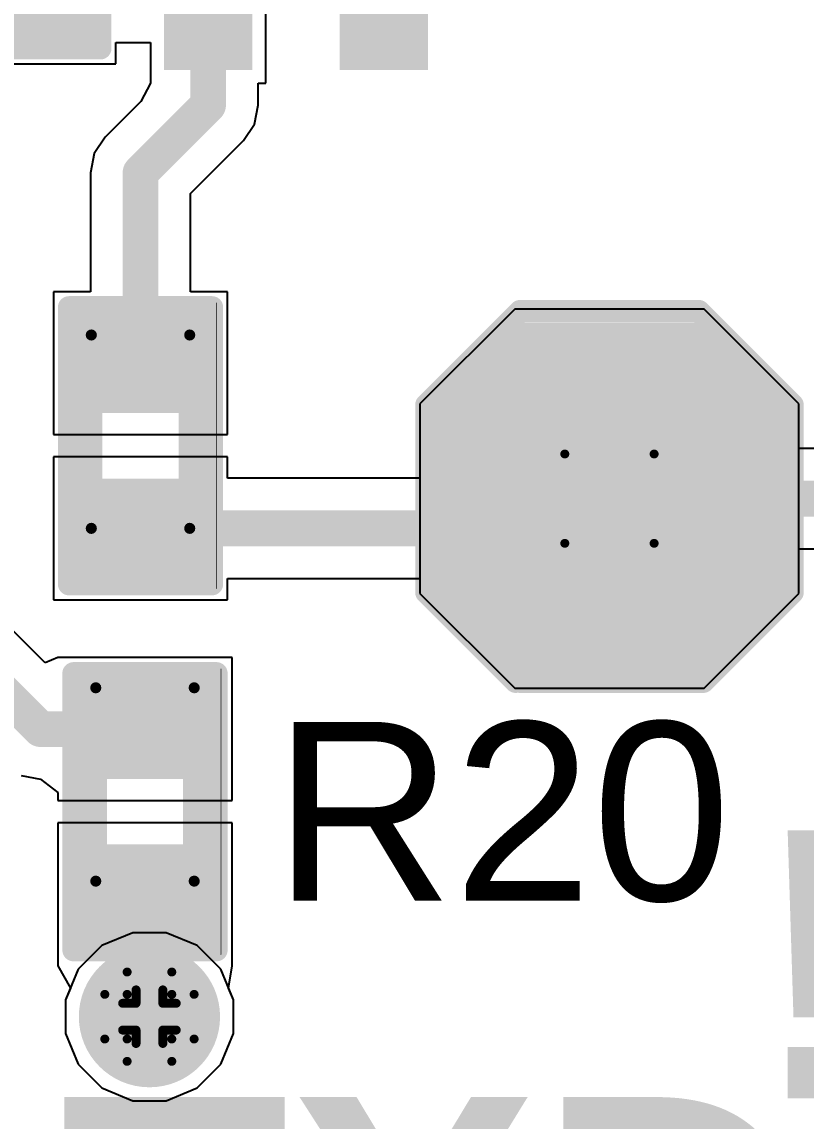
# Model space of a CAD drawing. Header units: inches. Extents: x -0.1 to 17.9, y -0.8 to 4.8.
# Drawn here: x 0.9985 to 1.174, y 3.1356 to 3.3817 of the extents above; entities that cross this region are included whole.
import ezdxf

# ---------------------------------------------------------------- set-up
doc = ezdxf.new("R2010")
doc.units = ezdxf.units.IN
doc.header["$MEASUREMENT"] = 0
for name, color, linetype in [('Bottom Layer 1', 5, 'Continuous'), ('Bottom Solder', 6, 'Continuous'), ('Drill Drawing', 1, 'Continuous'), ('GND+Signal', 16, 'Continuous'), ('Multi-Layer', 9, 'Continuous'), ('Pad Holes', 156, 'Continuous'), ('PWR+Signal', 76, 'Continuous'), ('Top 3D Body', 56, 'Continuous'), ('Top Layer 1', 1, 'Continuous'), ('Top Overlay', 2, 'Continuous'), ('Top Paste', 8, 'Continuous'), ('Top Solder', 216, 'Continuous'), ('Via Holes', 16, 'Continuous')]:
    doc.layers.add(name, color=color, linetype=linetype)
doc.styles.add('Arial', font='', dxfattribs={"height": 0.2})
doc.styles.add('Arial_Bold', font='', dxfattribs={"height": 0.2})
doc.styles.get('Arial').set_extended_font_data('Arial')
doc.styles.get('Arial_Bold').set_extended_font_data('Arial', bold=True)

# ---------------------------------------------------------------- blocks, each defined once
blk = doc.blocks.new('R___0402_138')
at = {"layer": 'Top Layer 1'}
for points in [[(-0.0275, -0.0124991), (-0.0275, 0.0125009), (-0.009500000000000003, 0.0125009), (-0.009499999999999996, -0.0124991)], [(0.009500000000000003, -0.0124991), (0.009499999999999996, 0.0125009), (0.0275, 0.0125009), (0.0275, -0.0124991)]]:
    blk.add_hatch(color=1, dxfattribs=at).paths.add_polyline_path(points)
at = {"layer": 'Top Paste'}
for points in [[(-0.0275, -0.0124991), (-0.0275, 0.0125009), (-0.009500000000000003, 0.0125009), (-0.009499999999999996, -0.0124991)], [(0.009500000000000003, -0.0124991), (0.009499999999999996, 0.0125009), (0.0275, 0.0125009), (0.0275, -0.0124991)]]:
    blk.add_hatch(color=8, dxfattribs=at).paths.add_polyline_path(points)
at = {"layer": 'Top Solder'}
for points in [[(-0.0296654, -0.0146645), (-0.0296654, 0.0146663), (-0.007334600000000003, 0.0146663), (-0.007334599999999997, -0.0146645)], [(0.007334600000000003, -0.0146645), (0.007334599999999997, 0.0146663), (0.0296654, 0.0146663), (0.0296654, -0.0146645)]]:
    blk.add_hatch(color=216, dxfattribs=at).paths.add_polyline_path(points)
at = {"layer": 'Top Overlay'}
for points in [[(-0.031, -0.0159991, 0.005, 0.005, 0), (-0.031, 0.0160009, 0.005, 0.005, 0)], [(0.031, 0.0160009, 0.005, 0.005, 0), (-0.031, 0.0160009, 0.005, 0.005, 0)], [(0.031, -0.0159991, 0.005, 0.005, 0), (0.031, 0.0160009, 0.005, 0.005, 0)], [(0.031, -0.0159991, 0.005, 0.005, 0), (-0.031, -0.0159991, 0.005, 0.005, 0)], [(0.032, -0.0169991, 0.000127, 0.000127, 0), (-0.032, -0.0169991, 0.000127, 0.000127, 0)]]:
    blk.add_lwpolyline(points, format="xyseb", dxfattribs=at)
for points in [[(-0.03225, 0.0160009, 0.0025, 0.0025, 1), (-0.02975, 0.0160009, 0.0025, 0.0025, 1)], [(-0.03225, 0.0160009, 0.0025, 0.0025, 1), (-0.02975, 0.0160009, 0.0025, 0.0025, 1)], [(0.02975, 0.0160009, 0.0025, 0.0025, 1), (0.03225, 0.0160009, 0.0025, 0.0025, 1)], [(0.02975, 0.0160009, 0.0025, 0.0025, 1), (0.03225, 0.0160009, 0.0025, 0.0025, 1)], [(-0.03225, -0.0159991, 0.0025, 0.0025, 1), (-0.02975, -0.0159991, 0.0025, 0.0025, 1)], [(-0.03225, -0.0159991, 0.0025, 0.0025, 1), (-0.02975, -0.0159991, 0.0025, 0.0025, 1)], [(0.02975, -0.0159991, 0.0025, 0.0025, 1), (0.03225, -0.0159991, 0.0025, 0.0025, 1)], [(0.02975, -0.0159991, 0.0025, 0.0025, 1), (0.03225, -0.0159991, 0.0025, 0.0025, 1)], [(-0.0320317, -0.0169991, 6.35e-05, 6.35e-05, 1), (-0.0319683, -0.0169991, 6.35e-05, 6.35e-05, 1)], [(0.0319683, -0.0169991, 6.35e-05, 6.35e-05, 1), (0.0320317, -0.0169991, 6.35e-05, 6.35e-05, 1)]]:
    blk.add_lwpolyline(points, format="xyseb", close=True, dxfattribs=at)
blk = doc.blocks.new('R___0402_139')
at = {"layer": 'Top Layer 1'}
for points in [[(-0.0275, -0.0125009), (-0.0275, 0.0124991), (-0.009499999999999998, 0.0124991), (-0.009500000000000001, -0.0125009)], [(0.009499999999999998, -0.0125009), (0.009500000000000001, 0.0124991), (0.0275, 0.0124991), (0.0275, -0.0125009)]]:
    blk.add_hatch(color=1, dxfattribs=at).paths.add_polyline_path(points)
at = {"layer": 'Top Paste'}
for points in [[(-0.0275, -0.0125009), (-0.0275, 0.0124991), (-0.009499999999999998, 0.0124991), (-0.009500000000000001, -0.0125009)], [(0.009499999999999998, -0.0125009), (0.009500000000000001, 0.0124991), (0.0275, 0.0124991), (0.0275, -0.0125009)]]:
    blk.add_hatch(color=8, dxfattribs=at).paths.add_polyline_path(points)
at = {"layer": 'Top Solder'}
for points in [[(-0.0296654, -0.0146663), (-0.0296654, 0.0146645), (-0.007334599999999998, 0.0146645), (-0.007334600000000002, -0.0146663)], [(0.007334599999999998, -0.0146663), (0.007334600000000002, 0.0146645), (0.0296654, 0.0146645), (0.0296654, -0.0146663)]]:
    blk.add_hatch(color=216, dxfattribs=at).paths.add_polyline_path(points)
at = {"layer": 'Top Overlay'}
for points in [[(-0.031, 0.0159991, 0.005, 0.005, 0), (-0.031, -0.0160009, 0.005, 0.005, 0)], [(-0.031, 0.0159991, 0.005, 0.005, 0), (0.031, 0.0159991, 0.005, 0.005, 0)], [(0.031, 0.0159991, 0.005, 0.005, 0), (0.031, -0.0160009, 0.005, 0.005, 0)], [(-0.031, -0.0160009, 0.005, 0.005, 0), (0.031, -0.0160009, 0.005, 0.005, 0)], [(-0.032, -0.0170009, 0.000127, 0.000127, 0), (0.032, -0.0170009, 0.000127, 0.000127, 0)]]:
    blk.add_lwpolyline(points, format="xyseb", dxfattribs=at)
for points in [[(-0.03225, 0.0159991, 0.0025, 0.0025, 1), (-0.02975, 0.0159991, 0.0025, 0.0025, 1)], [(-0.03225, 0.0159991, 0.0025, 0.0025, 1), (-0.02975, 0.0159991, 0.0025, 0.0025, 1)], [(0.02975, 0.0159991, 0.0025, 0.0025, 1), (0.03225, 0.0159991, 0.0025, 0.0025, 1)], [(0.02975, 0.0159991, 0.0025, 0.0025, 1), (0.03225, 0.0159991, 0.0025, 0.0025, 1)], [(-0.03225, -0.0160009, 0.0025, 0.0025, 1), (-0.02975, -0.0160009, 0.0025, 0.0025, 1)], [(-0.03225, -0.0160009, 0.0025, 0.0025, 1), (-0.02975, -0.0160009, 0.0025, 0.0025, 1)], [(0.02975, -0.0160009, 0.0025, 0.0025, 1), (0.03225, -0.0160009, 0.0025, 0.0025, 1)], [(0.02975, -0.0160009, 0.0025, 0.0025, 1), (0.03225, -0.0160009, 0.0025, 0.0025, 1)], [(-0.0320317, -0.0170009, 6.35e-05, 6.35e-05, 1), (-0.0319683, -0.0170009, 6.35e-05, 6.35e-05, 1)], [(0.0319683, -0.0170009, 6.35e-05, 6.35e-05, 1), (0.0320317, -0.0170009, 6.35e-05, 6.35e-05, 1)]]:
    blk.add_lwpolyline(points, format="xyseb", close=True, dxfattribs=at)
blk = doc.blocks.new('R___0402_144')
at = {"layer": 'Top Layer 1'}
for points in [[(-0.027499, -0.0125009), (-0.027499, 0.0124991), (-0.009498999999999999, 0.0124991), (-0.009499000000000002, -0.0125009)], [(0.009500999999999999, -0.0125009), (0.009501, 0.0124991), (0.027501, 0.0124991), (0.027501, -0.0125009)]]:
    blk.add_hatch(color=1, dxfattribs=at).paths.add_polyline_path(points)
at = {"layer": 'Top Paste'}
for points in [[(-0.027499, -0.0125009), (-0.027499, 0.0124991), (-0.009498999999999999, 0.0124991), (-0.009499000000000002, -0.0125009)], [(0.009500999999999999, -0.0125009), (0.009501, 0.0124991), (0.027501, 0.0124991), (0.027501, -0.0125009)]]:
    blk.add_hatch(color=8, dxfattribs=at).paths.add_polyline_path(points)
at = {"layer": 'Top Solder'}
for points in [[(-0.0296644, -0.0146663), (-0.0296644, 0.0146645), (-0.007333599999999998, 0.0146645), (-0.007333600000000002, -0.0146663)], [(0.007335599999999999, -0.0146663), (0.007335600000000001, 0.0146645), (0.0296664, 0.0146645), (0.0296664, -0.0146663)]]:
    blk.add_hatch(color=216, dxfattribs=at).paths.add_polyline_path(points)
at = {"layer": 'Top Overlay'}
for points in [[(-0.030999, 0.0159991, 0.005, 0.005, 0), (-0.030999, -0.0160009, 0.005, 0.005, 0)], [(-0.030999, 0.0159991, 0.005, 0.005, 0), (0.031001, 0.0159991, 0.005, 0.005, 0)], [(0.031001, 0.0159991, 0.005, 0.005, 0), (0.031001, -0.0160009, 0.005, 0.005, 0)], [(-0.030999, -0.0160009, 0.005, 0.005, 0), (0.031001, -0.0160009, 0.005, 0.005, 0)], [(-0.031999, -0.0170009, 0.000127, 0.000127, 0), (0.032001, -0.0170009, 0.000127, 0.000127, 0)]]:
    blk.add_lwpolyline(points, format="xyseb", dxfattribs=at)
for points in [[(-0.032249, 0.0159991, 0.0025, 0.0025, 1), (-0.029749, 0.0159991, 0.0025, 0.0025, 1)], [(-0.032249, 0.0159991, 0.0025, 0.0025, 1), (-0.029749, 0.0159991, 0.0025, 0.0025, 1)], [(0.029751, 0.0159991, 0.0025, 0.0025, 1), (0.032251, 0.0159991, 0.0025, 0.0025, 1)], [(0.029751, 0.0159991, 0.0025, 0.0025, 1), (0.032251, 0.0159991, 0.0025, 0.0025, 1)], [(-0.032249, -0.0160009, 0.0025, 0.0025, 1), (-0.029749, -0.0160009, 0.0025, 0.0025, 1)], [(-0.032249, -0.0160009, 0.0025, 0.0025, 1), (-0.029749, -0.0160009, 0.0025, 0.0025, 1)], [(0.029751, -0.0160009, 0.0025, 0.0025, 1), (0.032251, -0.0160009, 0.0025, 0.0025, 1)], [(0.029751, -0.0160009, 0.0025, 0.0025, 1), (0.032251, -0.0160009, 0.0025, 0.0025, 1)], [(-0.0320307, -0.0170009, 6.35e-05, 6.35e-05, 1), (-0.0319673, -0.0170009, 6.35e-05, 6.35e-05, 1)], [(0.0319693, -0.0170009, 6.35e-05, 6.35e-05, 1), (0.0320327, -0.0170009, 6.35e-05, 6.35e-05, 1)]]:
    blk.add_lwpolyline(points, format="xyseb", close=True, dxfattribs=at)
blk = doc.blocks.new('MMBT2222ATT3G_163')
at = {"layer": 'Top Layer 1'}
for points in [[(-0.0194882, 0.0452746), (0.0194882, 0.0452746), (0.0194882, 0.0334636), (-0.0194882, 0.0334636)], [(0.0372058, 0.0255906), (0.0761822, 0.0255906), (0.0761822, 0.0137796), (0.0372058, 0.0137796)], [(-0.0194882, 0.0059046), (0.0194882, 0.0059046), (0.0194882, -0.0059064), (-0.0194882, -0.0059064)]]:
    blk.add_hatch(color=1, dxfattribs=at).paths.add_polyline_path(points)
at = {"layer": 'Top Paste'}
for points in [[(-0.0194882, 0.0452746), (0.0194882, 0.0452746), (0.0194882, 0.0334636), (-0.0194882, 0.0334636)], [(0.0372058, 0.0255906), (0.0761822, 0.0255906), (0.0761822, 0.0137796), (0.0372058, 0.0137796)], [(-0.0194882, 0.0059046), (0.0194882, 0.0059046), (0.0194882, -0.0059064), (-0.0194882, -0.0059064)]]:
    blk.add_hatch(color=8, dxfattribs=at).paths.add_polyline_path(points)
at = {"layer": 'Top Solder'}
for points in [[(-0.0234882, 0.0492746), (0.0234882, 0.0492746), (0.0234882, 0.0294636), (-0.0234882, 0.0294636)], [(0.0332058, 0.0295906), (0.0801822, 0.0295906), (0.0801822, 0.0097796), (0.0332058, 0.0097796)], [(-0.0234882, 0.0099046), (0.0234882, 0.0099046), (0.0234882, -0.0099064), (-0.0234882, -0.0099064)]]:
    blk.add_hatch(color=216, dxfattribs=at).paths.add_polyline_path(points)
at = {"layer": 'Top Overlay'}
for points in [[(0.032086, 0.0511811, 0.005, 0.005, 0), (0.044094, 0.0511811, 0.005, 0.005, 0)], [(0.044094, 0.0511811, 0.005, 0.005, 0), (0.044094, 0.0381891, 0.005, 0.005, 0)], [(0.044094, 0.0011811, 0.005, 0.005, 0), (0.044094, -0.0118109, 0.005, 0.005, 0)], [(0.032086, -0.0118109, 0.005, 0.005, 0), (0.044094, -0.0118109, 0.005, 0.005, 0)]]:
    blk.add_lwpolyline(points, format="xyseb", dxfattribs=at)
for points in [[(0.030836, 0.0511811, 0.0025, 0.0025, 1), (0.033336, 0.0511811, 0.0025, 0.0025, 1)], [(0.042844, 0.0511811, 0.0025, 0.0025, 1), (0.045344, 0.0511811, 0.0025, 0.0025, 1)], [(0.042844, 0.0511811, 0.0025, 0.0025, 1), (0.045344, 0.0511811, 0.0025, 0.0025, 1)], [(0.042844, 0.0381891, 0.0025, 0.0025, 1), (0.045344, 0.0381891, 0.0025, 0.0025, 1)], [(0.042844, 0.0011811, 0.0025, 0.0025, 1), (0.045344, 0.0011811, 0.0025, 0.0025, 1)], [(0.030836, -0.0118109, 0.0025, 0.0025, 1), (0.033336, -0.0118109, 0.0025, 0.0025, 1)], [(0.042844, -0.0118109, 0.0025, 0.0025, 1), (0.045344, -0.0118109, 0.0025, 0.0025, 1)], [(0.042844, -0.0118109, 0.0025, 0.0025, 1), (0.045344, -0.0118109, 0.0025, 0.0025, 1)]]:
    blk.add_lwpolyline(points, format="xyseb", close=True, dxfattribs=at)
blk = doc.blocks.new('T____P______TH_1_8___H_________0_92___189')
at = {"layer": 'Bottom Layer 1'}
blk.add_hatch(color=5, dxfattribs=at).paths.add_polyline_path([(0.017717425, 0.03543305), (-0.017715625, 0.03543305), (-0.03543215, 0.017716525), (-0.03543215, -0.017716525), (-0.017715625, -0.03543305), (0.017717425, -0.03543305), (0.03543395, -0.017716525), (0.03543395, 0.017716525)])
at = {"layer": 'Bottom Solder'}
blk.add_hatch(color=6, dxfattribs=at).paths.add_polyline_path([(0.019717425, 0.03943305), (-0.019715625, 0.03943305), (-0.03943215, 0.019716525), (-0.03943215, -0.019716525), (-0.019715625, -0.03943305), (0.019717425, -0.03943305), (0.03943395, -0.019716525), (0.03943395, 0.019716525)])
at = {"layer": 'GND+Signal'}
blk.add_hatch(color=16, dxfattribs=at).paths.add_polyline_path([(0.017717425, 0.03543305), (-0.017715625, 0.03543305), (-0.03543215, 0.017716525), (-0.03543215, -0.017716525), (-0.017715625, -0.03543305), (0.017717425, -0.03543305), (0.03543395, -0.017716525), (0.03543395, 0.017716525)])
at = {"layer": 'Multi-Layer'}
blk.add_hatch(color=9, dxfattribs=at).paths.add_polyline_path([(0.017717425, 0.03543305), (-0.017715625, 0.03543305), (-0.03543215, 0.017716525), (-0.03543215, -0.017716525), (-0.017715625, -0.03543305), (0.017717425, -0.03543305), (0.03543395, -0.017716525), (0.03543395, 0.017716525)])
at = {"layer": 'Pad Holes'}
h = blk.add_hatch(color=7, dxfattribs=at)
edge = h.paths.add_edge_path()
edge.add_arc((9e-07, 0), 0.0181102, 0, 360)
at = {"layer": 'PWR+Signal'}
blk.add_hatch(color=76, dxfattribs=at).paths.add_polyline_path([(0.017717425, 0.03543305), (-0.017715625, 0.03543305), (-0.03543215, 0.017716525), (-0.03543215, -0.017716525), (-0.017715625, -0.03543305), (0.017717425, -0.03543305), (0.03543395, -0.017716525), (0.03543395, 0.017716525)])
at = {"layer": 'Top Layer 1'}
blk.add_hatch(color=1, dxfattribs=at).paths.add_polyline_path([(0.017717425, 0.03543305), (-0.017715625, 0.03543305), (-0.03543215, 0.017716525), (-0.03543215, -0.017716525), (-0.017715625, -0.03543305), (0.017717425, -0.03543305), (0.03543395, -0.017716525), (0.03543395, 0.017716525)])
at = {"layer": 'Top Solder'}
blk.add_hatch(color=216, dxfattribs=at).paths.add_polyline_path([(0.019717425, 0.03943305), (-0.019715625, 0.03943305), (-0.03943215, 0.019716525), (-0.03943215, -0.019716525), (-0.019715625, -0.03943305), (0.019717425, -0.03943305), (0.03943395, -0.019716525), (0.03943395, 0.019716525)])
at = {"layer": 'Top Overlay'}
for points in [[(-0.0409991, 0.021, 0.005, 0.005, 0), (-0.0199991, 0.042, 0.005, 0.005, 0)], [(-0.0199991, 0.042, 0.005, 0.005, 0), (0.0200009, 0.042, 0.005, 0.005, 0)], [(0.0200009, 0.042, 0.005, 0.005, 0), (0.0410009, 0.021, 0.005, 0.005, 0)], [(-0.0409991, -0.021, 0.005, 0.005, 0), (-0.0409991, 0.021, 0.005, 0.005, 0)], [(0.0410009, -0.021, 0.005, 0.005, 0), (0.0410009, 0.021, 0.005, 0.005, 0)], [(-0.0409991, -0.021, 0.005, 0.005, 0), (-0.0209991, -0.041, 0.005, 0.005, 0)], [(0.0210009, -0.041, 0.005, 0.005, 0), (0.0410009, -0.021, 0.005, 0.005, 0)], [(-0.0199991, -0.041, 0.005, 0.005, 0), (0.0210009, -0.041, 0.005, 0.005, 0)]]:
    blk.add_lwpolyline(points, format="xyseb", dxfattribs=at)
for points in [[(-0.0212491, 0.042, 0.0025, 0.0025, 1), (-0.0187491, 0.042, 0.0025, 0.0025, 1)], [(-0.0212491, 0.042, 0.0025, 0.0025, 1), (-0.0187491, 0.042, 0.0025, 0.0025, 1)], [(0.0187509, 0.042, 0.0025, 0.0025, 1), (0.0212509, 0.042, 0.0025, 0.0025, 1)], [(0.0187509, 0.042, 0.0025, 0.0025, 1), (0.0212509, 0.042, 0.0025, 0.0025, 1)], [(-0.0422491, 0.021, 0.0025, 0.0025, 1), (-0.0397491, 0.021, 0.0025, 0.0025, 1)], [(-0.0422491, 0.021, 0.0025, 0.0025, 1), (-0.0397491, 0.021, 0.0025, 0.0025, 1)], [(0.0397509, 0.021, 0.0025, 0.0025, 1), (0.0422509, 0.021, 0.0025, 0.0025, 1)], [(0.0397509, 0.021, 0.0025, 0.0025, 1), (0.0422509, 0.021, 0.0025, 0.0025, 1)], [(-0.0422491, -0.021, 0.0025, 0.0025, 1), (-0.0397491, -0.021, 0.0025, 0.0025, 1)], [(-0.0422491, -0.021, 0.0025, 0.0025, 1), (-0.0397491, -0.021, 0.0025, 0.0025, 1)], [(0.0397509, -0.021, 0.0025, 0.0025, 1), (0.0422509, -0.021, 0.0025, 0.0025, 1)], [(0.0397509, -0.021, 0.0025, 0.0025, 1), (0.0422509, -0.021, 0.0025, 0.0025, 1)], [(-0.0222491, -0.041, 0.0025, 0.0025, 1), (-0.0197491, -0.041, 0.0025, 0.0025, 1)], [(-0.0212491, -0.041, 0.0025, 0.0025, 1), (-0.0187491, -0.041, 0.0025, 0.0025, 1)], [(0.0197509, -0.041, 0.0025, 0.0025, 1), (0.0222509, -0.041, 0.0025, 0.0025, 1)], [(0.0197509, -0.041, 0.0025, 0.0025, 1), (0.0222509, -0.041, 0.0025, 0.0025, 1)]]:
    blk.add_lwpolyline(points, format="xyseb", close=True, dxfattribs=at)

msp = doc.modelspace()

# ---------------------------------------------------------------- hatches: boundary and pattern name
at = {"layer": 'Bottom Layer 1'}
h = msp.add_hatch(color=5, dxfattribs=at)
edge = h.paths.add_edge_path()
edge.add_arc((1.027, 3.159), 0.011811, 0, 360)
at = {"layer": 'Bottom Solder'}
h = msp.add_hatch(color=6, dxfattribs=at)
edge = h.paths.add_edge_path()
edge.add_arc((1.027, 3.159), 0.015811, 0, 360)
at = {"layer": 'GND+Signal'}
h = msp.add_hatch(color=16, dxfattribs=at)
edge = h.paths.add_edge_path()
edge.add_arc((1.027, 3.159), 0.011811, 0, 360)
at = {"layer": 'Pad Holes'}
h = msp.add_hatch(color=7, dxfattribs=at)
edge = h.paths.add_edge_path()
edge.add_arc((1.01398, 3.31165), 0.00125, 0, 360)
h = msp.add_hatch(color=7, dxfattribs=at)
edge = h.paths.add_edge_path()
edge.add_arc((1.03602, 3.31165), 0.00125, 0, 360)
h = msp.add_hatch(color=7, dxfattribs=at)
edge = h.paths.add_edge_path()
edge.add_arc((1.01398, 3.26835), 0.00125, 0, 360)
h = msp.add_hatch(color=7, dxfattribs=at)
edge = h.paths.add_edge_path()
edge.add_arc((1.03602, 3.26835), 0.00125, 0, 360)
h = msp.add_hatch(color=7, dxfattribs=at)
edge = h.paths.add_edge_path()
edge.add_arc((1.01498, 3.23265), 0.00125, 0, 360)
h = msp.add_hatch(color=7, dxfattribs=at)
edge = h.paths.add_edge_path()
edge.add_arc((1.03702, 3.23265), 0.00125, 0, 360)
h = msp.add_hatch(color=7, dxfattribs=at)
edge = h.paths.add_edge_path()
edge.add_arc((1.01498, 3.18935), 0.00125, 0, 360)
h = msp.add_hatch(color=7, dxfattribs=at)
edge = h.paths.add_edge_path()
edge.add_arc((1.03702, 3.18935), 0.00125, 0, 360)
at = {"layer": 'PWR+Signal'}
h = msp.add_hatch(color=76, dxfattribs=at)
edge = h.paths.add_edge_path()
edge.add_arc((1.027, 3.159), 0.011811, 0, 360)
at = {"layer": 'Top 3D Body'}
h = msp.add_hatch(color=56, dxfattribs=at)
edge = h.paths.add_edge_path()
edge.add_arc((1.01398, 3.31165), 0.00125, 0, 360)
h = msp.add_hatch(color=56, dxfattribs=at)
edge = h.paths.add_edge_path()
edge.add_arc((1.03602, 3.31165), 0.00125, 0, 360)
h = msp.add_hatch(color=56, dxfattribs=at)
edge = h.paths.add_edge_path()
edge.add_arc((1.01398, 3.26835), 0.00125, 0, 360)
h = msp.add_hatch(color=56, dxfattribs=at)
edge = h.paths.add_edge_path()
edge.add_arc((1.03602, 3.26835), 0.00125, 0, 360)
h = msp.add_hatch(color=56, dxfattribs=at)
edge = h.paths.add_edge_path()
edge.add_arc((1.01498, 3.23265), 0.00125, 0, 360)
h = msp.add_hatch(color=56, dxfattribs=at)
edge = h.paths.add_edge_path()
edge.add_arc((1.03702, 3.23265), 0.00125, 0, 360)
h = msp.add_hatch(color=56, dxfattribs=at)
edge = h.paths.add_edge_path()
edge.add_arc((1.01498, 3.18935), 0.00125, 0, 360)
h = msp.add_hatch(color=56, dxfattribs=at)
edge = h.paths.add_edge_path()
edge.add_arc((1.03702, 3.18935), 0.00125, 0, 360)
at = {"layer": 'Top Layer 1'}
h = msp.add_hatch(color=1, dxfattribs=at)
edge = h.paths.add_edge_path()
edge.add_arc((1.027, 3.159), 0.011811, 0, 360)
at = {"layer": 'Via Holes'}
h = msp.add_hatch(color=7, dxfattribs=at)
edge = h.paths.add_edge_path()
edge.add_arc((1.027, 3.159), 0.0059055, 0, 360)

# ---------------------------------------------------------------- linework, layer by layer
at = {"layer": 'Bottom Layer 1'}
for p, q in [((1.1087844, 3.317433), (1.0875679, 3.2962165)), ((1.1512174, 3.317433), (1.1087844, 3.317433)), ((1.1724339, 3.2962165), (1.1512174, 3.317433)), ((1.0875679, 3.2962165), (1.0875679, 3.2537835)), ((1.1724339, 3.2537835), (1.1724339, 3.2962165)), ((1.0875679, 3.2537835), (1.1087844, 3.232567)), ((1.1512174, 3.232567), (1.1724339, 3.2537835)), ((1.1087844, 3.232567), (1.1512174, 3.232567)), ((1.0232583, 3.177811), (1.0163444, 3.1749472)), ((1.0307417, 3.177811), (1.0232583, 3.177811)), ((1.0376556, 3.1749472), (1.0307417, 3.177811)), ((1.0163444, 3.1749472), (1.0110528, 3.1696556)), ((1.0429472, 3.1696556), (1.0376556, 3.1749472)), ((1.0110528, 3.1696556), (1.008189, 3.1627417)), ((1.045811, 3.1627417), (1.0429472, 3.1696556)), ((1.008189, 3.1627417), (1.008189, 3.1552583)), ((1.045811, 3.1552583), (1.045811, 3.1627417)), ((1.008189, 3.1552583), (1.0110528, 3.1483444)), ((1.0429472, 3.1483444), (1.045811, 3.1552583)), ((1.0110528, 3.1483444), (1.0163444, 3.1430528)), ((1.0376556, 3.1430528), (1.0429472, 3.1483444)), ((1.0163444, 3.1430528), (1.0232583, 3.140189)), ((1.0307417, 3.140189), (1.0376556, 3.1430528)), ((1.0232583, 3.140189), (1.0307417, 3.140189))]:
    msp.add_line(p, q, dxfattribs=at)
at = {"layer": 'Drill Drawing'}
for points in [[(1.1200009, 3.285, 0.002, 0.002, 0), (1.1400009, 3.285, 0.002, 0.002, 0)], [(1.1200009, 3.265, 0.002, 0.002, 0), (1.1200009, 3.285, 0.002, 0.002, 0)], [(1.1400009, 3.265, 0.002, 0.002, 0), (1.1400009, 3.285, 0.002, 0.002, 0)], [(1.1200009, 3.265, 0.002, 0.002, 0), (1.1400009, 3.265, 0.002, 0.002, 0)], [(1.022, 3.164, 0.002, 0.002, 0), (1.022, 3.169, 0.002, 0.002, 0)], [(1.022, 3.169, 0.002, 0.002, 0), (1.032, 3.169, 0.002, 0.002, 0)], [(1.032, 3.164, 0.002, 0.002, 0), (1.032, 3.169, 0.002, 0.002, 0)], [(1.017, 3.154, 0.002, 0.002, 0), (1.017, 3.164, 0.002, 0.002, 0)], [(1.017, 3.164, 0.002, 0.002, 0), (1.022, 3.164, 0.002, 0.002, 0)], [(1.024, 3.162, 0.002, 0.002, 0), (1.024, 3.165, 0.002, 0.002, 0)], [(1.024, 3.165, 0.002, 0.002, 0), (1.03, 3.165, 0.002, 0.002, 0)], [(1.03, 3.162, 0.002, 0.002, 0), (1.03, 3.165, 0.002, 0.002, 0)], [(1.032, 3.164, 0.002, 0.002, 0), (1.037, 3.164, 0.002, 0.002, 0)], [(1.037, 3.154, 0.002, 0.002, 0), (1.037, 3.164, 0.002, 0.002, 0)], [(1.021, 3.156, 0.002, 0.002, 0), (1.021, 3.162, 0.002, 0.002, 0)], [(1.021, 3.162, 0.002, 0.002, 0), (1.024, 3.162, 0.002, 0.002, 0)], [(1.03, 3.162, 0.002, 0.002, 0), (1.033, 3.162, 0.002, 0.002, 0)], [(1.033, 3.156, 0.002, 0.002, 0), (1.033, 3.162, 0.002, 0.002, 0)], [(1.021, 3.156, 0.002, 0.002, 0), (1.024, 3.156, 0.002, 0.002, 0)], [(1.024, 3.153, 0.002, 0.002, 0), (1.024, 3.156, 0.002, 0.002, 0)], [(1.03, 3.156, 0.002, 0.002, 0), (1.033, 3.156, 0.002, 0.002, 0)], [(1.03, 3.153, 0.002, 0.002, 0), (1.03, 3.156, 0.002, 0.002, 0)], [(1.017, 3.154, 0.002, 0.002, 0), (1.022, 3.154, 0.002, 0.002, 0)], [(1.022, 3.149, 0.002, 0.002, 0), (1.022, 3.154, 0.002, 0.002, 0)], [(1.024, 3.153, 0.002, 0.002, 0), (1.03, 3.153, 0.002, 0.002, 0)], [(1.032, 3.154, 0.002, 0.002, 0), (1.037, 3.154, 0.002, 0.002, 0)], [(1.032, 3.149, 0.002, 0.002, 0), (1.032, 3.154, 0.002, 0.002, 0)], [(1.022, 3.149, 0.002, 0.002, 0), (1.032, 3.149, 0.002, 0.002, 0)]]:
    msp.add_lwpolyline(points, format="xyseb", dxfattribs=at)
for points in [[(1.1195009, 3.285, 0.001, 0.001, 1), (1.1205009, 3.285, 0.001, 0.001, 1)], [(1.1195009, 3.285, 0.001, 0.001, 1), (1.1205009, 3.285, 0.001, 0.001, 1)], [(1.1395009, 3.285, 0.001, 0.001, 1), (1.1405009, 3.285, 0.001, 0.001, 1)], [(1.1395009, 3.285, 0.001, 0.001, 1), (1.1405009, 3.285, 0.001, 0.001, 1)], [(1.1195009, 3.265, 0.001, 0.001, 1), (1.1205009, 3.265, 0.001, 0.001, 1)], [(1.1195009, 3.265, 0.001, 0.001, 1), (1.1205009, 3.265, 0.001, 0.001, 1)], [(1.1395009, 3.265, 0.001, 0.001, 1), (1.1405009, 3.265, 0.001, 0.001, 1)], [(1.1395009, 3.265, 0.001, 0.001, 1), (1.1405009, 3.265, 0.001, 0.001, 1)], [(1.0215, 3.169, 0.001, 0.001, 1), (1.0225, 3.169, 0.001, 0.001, 1)], [(1.0215, 3.169, 0.001, 0.001, 1), (1.0225, 3.169, 0.001, 0.001, 1)], [(1.0315, 3.169, 0.001, 0.001, 1), (1.0325, 3.169, 0.001, 0.001, 1)], [(1.0315, 3.169, 0.001, 0.001, 1), (1.0325, 3.169, 0.001, 0.001, 1)], [(1.0165, 3.164, 0.001, 0.001, 1), (1.0175, 3.164, 0.001, 0.001, 1)], [(1.0165, 3.164, 0.001, 0.001, 1), (1.0175, 3.164, 0.001, 0.001, 1)], [(1.0215, 3.164, 0.001, 0.001, 1), (1.0225, 3.164, 0.001, 0.001, 1)], [(1.0215, 3.164, 0.001, 0.001, 1), (1.0225, 3.164, 0.001, 0.001, 1)], [(1.0235, 3.165, 0.001, 0.001, 1), (1.0245, 3.165, 0.001, 0.001, 1)], [(1.0235, 3.165, 0.001, 0.001, 1), (1.0245, 3.165, 0.001, 0.001, 1)], [(1.0295, 3.165, 0.001, 0.001, 1), (1.0305, 3.165, 0.001, 0.001, 1)], [(1.0295, 3.165, 0.001, 0.001, 1), (1.0305, 3.165, 0.001, 0.001, 1)], [(1.0315, 3.164, 0.001, 0.001, 1), (1.0325, 3.164, 0.001, 0.001, 1)], [(1.0315, 3.164, 0.001, 0.001, 1), (1.0325, 3.164, 0.001, 0.001, 1)], [(1.0365, 3.164, 0.001, 0.001, 1), (1.0375, 3.164, 0.001, 0.001, 1)], [(1.0365, 3.164, 0.001, 0.001, 1), (1.0375, 3.164, 0.001, 0.001, 1)], [(1.0205, 3.162, 0.001, 0.001, 1), (1.0215, 3.162, 0.001, 0.001, 1)], [(1.0205, 3.162, 0.001, 0.001, 1), (1.0215, 3.162, 0.001, 0.001, 1)], [(1.0235, 3.162, 0.001, 0.001, 1), (1.0245, 3.162, 0.001, 0.001, 1)], [(1.0235, 3.162, 0.001, 0.001, 1), (1.0245, 3.162, 0.001, 0.001, 1)], [(1.0295, 3.162, 0.001, 0.001, 1), (1.0305, 3.162, 0.001, 0.001, 1)], [(1.0295, 3.162, 0.001, 0.001, 1), (1.0305, 3.162, 0.001, 0.001, 1)], [(1.0325, 3.162, 0.001, 0.001, 1), (1.0335, 3.162, 0.001, 0.001, 1)], [(1.0325, 3.162, 0.001, 0.001, 1), (1.0335, 3.162, 0.001, 0.001, 1)], [(1.0205, 3.156, 0.001, 0.001, 1), (1.0215, 3.156, 0.001, 0.001, 1)], [(1.0205, 3.156, 0.001, 0.001, 1), (1.0215, 3.156, 0.001, 0.001, 1)], [(1.0235, 3.156, 0.001, 0.001, 1), (1.0245, 3.156, 0.001, 0.001, 1)], [(1.0235, 3.156, 0.001, 0.001, 1), (1.0245, 3.156, 0.001, 0.001, 1)], [(1.0295, 3.156, 0.001, 0.001, 1), (1.0305, 3.156, 0.001, 0.001, 1)], [(1.0295, 3.156, 0.001, 0.001, 1), (1.0305, 3.156, 0.001, 0.001, 1)], [(1.0325, 3.156, 0.001, 0.001, 1), (1.0335, 3.156, 0.001, 0.001, 1)], [(1.0325, 3.156, 0.001, 0.001, 1), (1.0335, 3.156, 0.001, 0.001, 1)], [(1.0165, 3.154, 0.001, 0.001, 1), (1.0175, 3.154, 0.001, 0.001, 1)], [(1.0165, 3.154, 0.001, 0.001, 1), (1.0175, 3.154, 0.001, 0.001, 1)], [(1.0215, 3.154, 0.001, 0.001, 1), (1.0225, 3.154, 0.001, 0.001, 1)], [(1.0215, 3.154, 0.001, 0.001, 1), (1.0225, 3.154, 0.001, 0.001, 1)], [(1.0235, 3.153, 0.001, 0.001, 1), (1.0245, 3.153, 0.001, 0.001, 1)], [(1.0235, 3.153, 0.001, 0.001, 1), (1.0245, 3.153, 0.001, 0.001, 1)], [(1.0295, 3.153, 0.001, 0.001, 1), (1.0305, 3.153, 0.001, 0.001, 1)], [(1.0295, 3.153, 0.001, 0.001, 1), (1.0305, 3.153, 0.001, 0.001, 1)], [(1.0315, 3.154, 0.001, 0.001, 1), (1.0325, 3.154, 0.001, 0.001, 1)], [(1.0315, 3.154, 0.001, 0.001, 1), (1.0325, 3.154, 0.001, 0.001, 1)], [(1.0365, 3.154, 0.001, 0.001, 1), (1.0375, 3.154, 0.001, 0.001, 1)], [(1.0365, 3.154, 0.001, 0.001, 1), (1.0375, 3.154, 0.001, 0.001, 1)], [(1.0215, 3.149, 0.001, 0.001, 1), (1.0225, 3.149, 0.001, 0.001, 1)], [(1.0215, 3.149, 0.001, 0.001, 1), (1.0225, 3.149, 0.001, 0.001, 1)], [(1.0315, 3.149, 0.001, 0.001, 1), (1.0325, 3.149, 0.001, 0.001, 1)], [(1.0315, 3.149, 0.001, 0.001, 1), (1.0325, 3.149, 0.001, 0.001, 1)]]:
    msp.add_lwpolyline(points, format="xyseb", close=True, dxfattribs=at)
at = {"layer": 'GND+Signal'}
for p, q in [((1.1087844, 3.317433), (1.0875679, 3.2962165)), ((1.1512174, 3.317433), (1.1087844, 3.317433)), ((1.1724339, 3.2962165), (1.1512174, 3.317433)), ((1.0875679, 3.2962165), (1.0875679, 3.2537835)), ((1.1724339, 3.2537835), (1.1724339, 3.2962165)), ((1.0875679, 3.2537835), (1.1087844, 3.232567)), ((1.1512174, 3.232567), (1.1724339, 3.2537835)), ((1.1087844, 3.232567), (1.1512174, 3.232567)), ((1.0232583, 3.177811), (1.0163444, 3.1749472)), ((1.0307417, 3.177811), (1.0232583, 3.177811)), ((1.0376556, 3.1749472), (1.0307417, 3.177811)), ((1.0163444, 3.1749472), (1.0110528, 3.1696556)), ((1.0429472, 3.1696556), (1.0376556, 3.1749472)), ((1.0110528, 3.1696556), (1.008189, 3.1627417)), ((1.045811, 3.1627417), (1.0429472, 3.1696556)), ((1.008189, 3.1627417), (1.008189, 3.1552583)), ((1.045811, 3.1552583), (1.045811, 3.1627417)), ((1.008189, 3.1552583), (1.0110528, 3.1483444)), ((1.0429472, 3.1483444), (1.045811, 3.1552583)), ((1.0110528, 3.1483444), (1.0163444, 3.1430528)), ((1.0376556, 3.1430528), (1.0429472, 3.1483444)), ((1.0163444, 3.1430528), (1.0232583, 3.140189)), ((1.0307417, 3.140189), (1.0376556, 3.1430528)), ((1.0232583, 3.140189), (1.0307417, 3.140189))]:
    msp.add_line(p, q, dxfattribs=at)
at = {"layer": 'PWR+Signal'}
for p, q in [((1.1087844, 3.317433), (1.0875679, 3.2962165)), ((1.1512174, 3.317433), (1.1087844, 3.317433)), ((1.1724339, 3.2962165), (1.1512174, 3.317433)), ((1.0875679, 3.2962165), (1.0875679, 3.2537835)), ((1.1724339, 3.2537835), (1.1724339, 3.2962165)), ((1.0875679, 3.2537835), (1.1087844, 3.232567)), ((1.1512174, 3.232567), (1.1724339, 3.2537835)), ((1.1087844, 3.232567), (1.1512174, 3.232567))]:
    msp.add_line(p, q, dxfattribs=at)
at = {"layer": 'Top 3D Body'}
for points in [[(1.01398, 3.26835, 0.005, 0.005, 0), (1.01398, 3.31165, 0.005, 0.005, 0)], [(1.03602, 3.26835, 0.005, 0.005, 0), (1.03602, 3.31165, 0.005, 0.005, 0)], [(1.01498, 3.18935, 0.005, 0.005, 0), (1.01498, 3.23265, 0.005, 0.005, 0)], [(1.03702, 3.18935, 0.005, 0.005, 0), (1.03702, 3.23265, 0.005, 0.005, 0)]]:
    msp.add_lwpolyline(points, format="xyseb", dxfattribs=at)
for points in [[(1.01273, 3.31165, 0.0025, 0.0025, 1), (1.01523, 3.31165, 0.0025, 0.0025, 1)], [(1.03477, 3.31165, 0.0025, 0.0025, 1), (1.03727, 3.31165, 0.0025, 0.0025, 1)], [(1.01273, 3.26835, 0.0025, 0.0025, 1), (1.01523, 3.26835, 0.0025, 0.0025, 1)], [(1.03477, 3.26835, 0.0025, 0.0025, 1), (1.03727, 3.26835, 0.0025, 0.0025, 1)], [(1.01373, 3.23265, 0.0025, 0.0025, 1), (1.01623, 3.23265, 0.0025, 0.0025, 1)], [(1.03577, 3.23265, 0.0025, 0.0025, 1), (1.03827, 3.23265, 0.0025, 0.0025, 1)], [(1.01373, 3.18935, 0.0025, 0.0025, 1), (1.01623, 3.18935, 0.0025, 0.0025, 1)], [(1.03577, 3.18935, 0.0025, 0.0025, 1), (1.03827, 3.18935, 0.0025, 0.0025, 1)]]:
    msp.add_lwpolyline(points, format="xyseb", close=True, dxfattribs=at)
at = {"layer": 'Top Layer 1'}
for p, q in [((1.0530364, 3.3680118), (1.0530364, 3.4197057)), ((1.0195009, 3.37235), (1.0195009, 3.3771345)), ((1.0195009, 3.3771345), (1.0272254, 3.3771345)), ((1.0272254, 3.3771345), (1.0272254, 3.3680119)), ((0.9805009, 3.37235), (1.0195009, 3.37235)), ((1.0272254, 3.3680119), (1.0250512, 3.3639123)), ((1.0513464, 3.3631309), (1.0513464, 3.3680118)), ((1.0513464, 3.3680118), (1.0530364, 3.3680118)), ((1.0250512, 3.3639123), (1.0170694, 3.3559306)), ((1.0504927, 3.3588389), (1.0513464, 3.3631309)), ((1.0480615, 3.3552003), (1.0504927, 3.3588389)), ((1.0170694, 3.3559306), (1.0146382, 3.352292)), ((1.0362155, 3.3433543), (1.0480612, 3.3552001)), ((1.0480612, 3.3552001), (1.0480615, 3.3552003)), ((1.0146382, 3.352292), (1.0137844, 3.348)), ((1.0137844, 3.348), (1.0137845, 3.3479995)), ((1.0137845, 3.3479995), (1.0137845, 3.32135)), ((1.0362155, 3.32135), (1.0362155, 3.3433543)), ((1.0137845, 3.32135), (1.0055009, 3.32135)), ((1.0055009, 3.32135), (1.0055009, 3.28935)), ((1.0445009, 3.32135), (1.0362155, 3.32135)), ((1.0445009, 3.28935), (1.0445009, 3.32135)), ((1.1087844, 3.317433), (1.0875679, 3.2962165)), ((1.1512174, 3.317433), (1.1087844, 3.317433)), ((1.1724339, 3.2962165), (1.1512174, 3.317433)), ((1.0875679, 3.2962165), (1.0875679, 3.2795655)), ((1.1724339, 3.2862155), (1.1724339, 3.2962165)), ((1.0036472, 3.238214), (0.9513908, 3.2904705)), ((1.0055009, 3.28935), (1.0445009, 3.28935)), ((1.2279995, 3.2862155), (1.1724339, 3.2862155)), ((1.0445009, 3.28435), (1.0055009, 3.28435)), ((1.0055009, 3.28435), (1.0055009, 3.25235)), ((1.0445009, 3.2795655), (1.0445009, 3.28435)), ((1.0875679, 3.2795655), (1.0445009, 3.2795655)), ((1.1724339, 3.2537835), (1.1724339, 3.2637845)), ((1.1724339, 3.2637845), (1.2233543, 3.2637845)), ((1.0445009, 3.25235), (1.0445009, 3.2571345)), ((1.0445009, 3.2571345), (1.0875679, 3.2571345)), ((1.0875679, 3.2571345), (1.0875679, 3.2537835)), ((1.0875679, 3.2537835), (1.1087844, 3.232567)), ((1.1512174, 3.232567), (1.1724339, 3.2537835)), ((1.0055009, 3.25235), (1.0445009, 3.25235)), ((1.006501, 3.2393961), (1.0036472, 3.238214)), ((1.006501, 3.239396), (1.006501, 3.2393961)), ((1.0455009, 3.239396), (1.006501, 3.239396)), ((1.0455009, 3.207396), (1.0455009, 3.239396)), ((1.1087844, 3.232567), (1.1512174, 3.232567)), ((0.9983121, 3.2130342), (1.002604, 3.2121804)), ((1.002604, 3.2121804), (1.0065009, 3.2092282)), ((1.0065009, 3.2092282), (1.0065009, 3.207396)), ((1.0065009, 3.207396), (1.0455009, 3.207396)), ((1.0455009, 3.202396), (1.0065009, 3.202396)), ((1.0065009, 3.202396), (1.0065009, 3.1703961)), ((1.0455009, 3.1703962), (1.0455009, 3.202396)), ((1.0065009, 3.1703961), (1.0065008, 3.1703961)), ((1.0065008, 3.1703961), (1.0092884, 3.1653959)), ((1.0447116, 3.165396), (1.045501, 3.170396)), ((1.0455011, 3.170396), (1.0455009, 3.1703962)), ((1.045501, 3.170396), (1.0455011, 3.170396)), ((1.0092884, 3.1653959), (1.008189, 3.1627417)), ((1.045811, 3.1627417), (1.0447116, 3.165396)), ((1.008189, 3.1627417), (1.008189, 3.1552583)), ((1.045811, 3.1552583), (1.045811, 3.1627417)), ((1.008189, 3.1552583), (1.0110528, 3.1483444)), ((1.0429472, 3.1483444), (1.045811, 3.1552583)), ((1.0110528, 3.1483444), (1.0163444, 3.1430528)), ((1.0376556, 3.1430528), (1.0429472, 3.1483444)), ((1.0163444, 3.1430528), (1.0232583, 3.140189)), ((1.0307417, 3.140189), (1.0376556, 3.1430528)), ((1.0232583, 3.140189), (1.0307417, 3.140189))]:
    msp.add_line(p, q, dxfattribs=at)
for points in [[(1.0401309, 3.3631309, 0.008, 0.008, 0), (1.0401309, 3.3945, 0.008, 0.008, 0)], [(1.025, 3.348, 0.008, 0.008, 0), (1.0401309, 3.3631309, 0.008, 0.008, 0)], [(1.025, 3.3053509, 0.008, 0.008, 0), (1.025, 3.348, 0.008, 0.008, 0)], [(1.025, 3.3053509, 0.008, 0.008, 0), (1.0250009, 3.30535, 0.008, 0.008, 0)], [(0.9390251, 3.286975, 0.008, 0.008, 0), (1.0026041, 3.223396, 0.008, 0.008, 0)], [(1.1233509, 3.26835, 0.008, 0.008, 0), (1.1300009, 3.275, 0.008, 0.008, 0)], [(1.1300009, 3.275, 0.008, 0.008, 0), (1.228, 3.275, 0.008, 0.008, 0)], [(1.0250009, 3.26835, 0.008, 0.008, 0), (1.1233509, 3.26835, 0.008, 0.008, 0)], [(1.0026041, 3.223396, 0.008, 0.008, 0), (1.0260009, 3.223396, 0.008, 0.008, 0)], [(1.0260009, 3.1599991, 0.01, 0.01, 0), (1.0260009, 3.186396, 0.01, 0.01, 0)], [(1.0260009, 3.1599991, 0.01, 0.01, 0), (1.027, 3.159, 0.01, 0.01, 0)]]:
    msp.add_lwpolyline(points, format="xyseb", dxfattribs=at)
for points in [[(1.0381309, 3.3631309, 0.004, 0.004, 1), (1.0421309, 3.3631309, 0.004, 0.004, 1)], [(1.0381309, 3.3631309, 0.004, 0.004, 1), (1.0421309, 3.3631309, 0.004, 0.004, 1)], [(1.023, 3.348, 0.004, 0.004, 1), (1.027, 3.348, 0.004, 0.004, 1)], [(1.023, 3.348, 0.004, 0.004, 1), (1.027, 3.348, 0.004, 0.004, 1)], [(1.023, 3.3053509, 0.004, 0.004, 1), (1.027, 3.3053509, 0.004, 0.004, 1)], [(1.023, 3.3053509, 0.004, 0.004, 1), (1.027, 3.3053509, 0.004, 0.004, 1)], [(1.0230009, 3.30535, 0.004, 0.004, 1), (1.0270009, 3.30535, 0.004, 0.004, 1)], [(1.1280009, 3.275, 0.004, 0.004, 1), (1.1320009, 3.275, 0.004, 0.004, 1)], [(1.1280009, 3.275, 0.004, 0.004, 1), (1.1320009, 3.275, 0.004, 0.004, 1)], [(1.0230009, 3.26835, 0.004, 0.004, 1), (1.0270009, 3.26835, 0.004, 0.004, 1)], [(1.1213509, 3.26835, 0.004, 0.004, 1), (1.1253509, 3.26835, 0.004, 0.004, 1)], [(1.1213509, 3.26835, 0.004, 0.004, 1), (1.1253509, 3.26835, 0.004, 0.004, 1)], [(1.0006041, 3.223396, 0.004, 0.004, 1), (1.0046041, 3.223396, 0.004, 0.004, 1)], [(1.0006041, 3.223396, 0.004, 0.004, 1), (1.0046041, 3.223396, 0.004, 0.004, 1)], [(1.0240009, 3.223396, 0.004, 0.004, 1), (1.0280009, 3.223396, 0.004, 0.004, 1)], [(1.0235009, 3.186396, 0.005, 0.005, 1), (1.0285009, 3.186396, 0.005, 0.005, 1)], [(1.0235009, 3.1599991, 0.005, 0.005, 1), (1.0285009, 3.1599991, 0.005, 0.005, 1)], [(1.0235009, 3.1599991, 0.005, 0.005, 1), (1.0285009, 3.1599991, 0.005, 0.005, 1)], [(1.0245, 3.159, 0.005, 0.005, 1), (1.0295, 3.159, 0.005, 0.005, 1)]]:
    msp.add_lwpolyline(points, format="xyseb", close=True, dxfattribs=at)

# ---------------------------------------------------------------- block references
for name, p, rotation in [('MMBT2222ATT3G_163', (1.0795, 3.3945), 90), ('R___0402_138', (1, 3.40685), 270), ('R___0402_139', (1.025, 3.28685), 90), ('R___0402_144', (1.026, 3.204895), 90)]:
    msp.add_blockref(name, p, dxfattribs=dict(rotation=rotation))
msp.add_blockref('T____P______TH_1_8___H_________0_92___189', (1.13, 3.275))

# ---------------------------------------------------------------- texts
at = {"layer": 'Top Overlay'}
for s, height, style, p in [('R20', 0.04, 'Arial', (1.0546839, 3.1850065)), ('!HUBRES', 0.06, 'Arial_Bold', (1.162, 3.140702)), ('TXD2', 0.06, 'Arial_Bold', (1.0069991, 3.081))]:
    msp.add_text(s, height=height, dxfattribs=dict(at, style=style)).set_placement(p)

doc.saveas('drawing.dxf')
